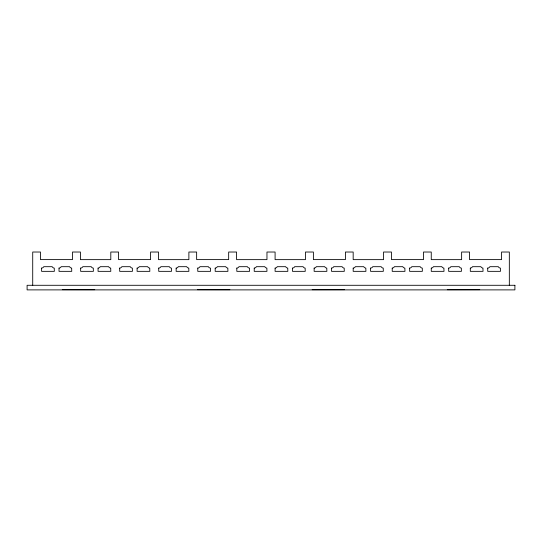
<?xml version="1.0" encoding="UTF-8"?>
<svg xmlns="http://www.w3.org/2000/svg" width="542" height="542" viewBox="0 0 542 542"><rect width="100%" height="100%" fill="white"/><g stroke="black" fill="none" stroke-linecap="round" stroke-linejoin="round"><path stroke-width="0.81" d="M94.762 289.692L62.31 289.665M229.869 289.692L197.417 289.665M344.637 289.665L312.185 289.692M479.745 289.665L447.292 289.692M509.331 285.37L509.331 252.023L501.574 252.023L501.574 259.611L469.548 259.611L469.548 252.023L461.628 252.023L461.628 259.638L431.256 259.638L431.256 252.023L423.492 252.023L423.492 259.611L391.466 259.611L391.466 252.023L383.546 252.023L383.546 259.638L353.174 259.638L353.174 252.023L345.41 252.023L345.41 259.611L313.391 259.611L313.391 252.023L305.464 252.023L305.464 259.638L275.092 259.638L275.092 252.023L266.962 252.023L266.962 259.638L236.59 259.638L236.59 252.023L228.663 252.023L228.663 259.611L196.638 259.611L196.638 252.023L188.88 252.023L188.88 259.638L158.508 259.638L158.508 252.023L150.581 252.023L150.581 259.611L118.556 259.611L118.556 252.023L110.798 252.023L110.798 259.638L80.426 259.638L80.426 252.023L72.499 252.023L72.499 259.611L40.481 259.611L40.481 252.023L32.716 252.023L32.716 285.37M41.612 268.094L41.605 271.346L54.336 271.346L54.254 268.094A3.049 3.049 0 0 1 53.692 267.985L52.75 267.443A2.913 2.913 0 0 1 52.228 266.691L43.719 266.691A2.913 2.913 0 0 1 43.191 267.443L42.256 267.985A3.049 3.049 0 0 1 41.693 268.094L41.612 268.094M59.024 268.094L59.017 271.346L71.747 271.346L71.659 268.094A3.049 3.049 0 0 1 71.104 267.985L70.162 267.443A2.913 2.913 0 0 1 69.64 266.691L61.131 266.691A2.913 2.913 0 0 1 60.602 267.443L59.667 267.985A3.049 3.049 0 0 1 59.105 268.094L59.024 268.094M80.65 268.094L80.65 271.346L93.38 271.346L93.292 268.094A3.049 3.049 0 0 1 92.729 267.985L91.794 267.443A2.913 2.913 0 0 1 91.266 266.691L82.757 266.691A2.913 2.913 0 0 1 82.235 267.443L81.293 267.985A3.049 3.049 0 0 1 80.738 268.094L80.65 268.094M98.061 268.094L98.061 271.346L110.792 271.346L110.704 268.094A3.049 3.049 0 0 1 110.141 267.985L109.206 267.443A2.913 2.913 0 0 1 108.678 266.691L100.168 266.691A2.913 2.913 0 0 1 99.647 267.443L98.705 267.985A3.049 3.049 0 0 1 98.149 268.094L98.061 268.094M119.694 268.094L119.687 271.346L132.417 271.346L132.329 268.094A3.049 3.049 0 0 1 131.774 267.985L130.832 267.443A2.913 2.913 0 0 1 130.31 266.691L121.801 266.691A2.913 2.913 0 0 1 121.272 267.443L120.338 267.985A3.049 3.049 0 0 1 119.775 268.094L119.694 268.094M137.106 268.094L137.099 271.346L149.829 271.346L149.741 268.094A3.049 3.049 0 0 1 149.185 267.985L148.244 267.443A2.913 2.913 0 0 1 147.722 266.691L139.213 266.691A2.913 2.913 0 0 1 138.684 267.443L137.749 267.985A3.049 3.049 0 0 1 137.187 268.094L137.106 268.094M158.731 268.094L158.731 271.346L171.462 271.346L171.374 268.094A3.049 3.049 0 0 1 170.811 267.985L169.876 267.443A2.913 2.913 0 0 1 169.348 266.691L160.839 266.691A2.913 2.913 0 0 1 160.317 267.443L159.375 267.985A3.049 3.049 0 0 1 158.82 268.094L158.731 268.094M176.143 268.094L176.143 271.346L188.873 271.346L188.785 268.094A3.049 3.049 0 0 1 188.223 267.985L187.288 267.443A2.913 2.913 0 0 1 186.76 266.691L178.25 266.691A2.913 2.913 0 0 1 177.729 267.443L176.787 267.985A3.049 3.049 0 0 1 176.225 268.094L176.143 268.094M197.776 268.094L197.769 271.346L210.499 271.346L210.411 268.094A3.049 3.049 0 0 1 209.856 267.985L208.914 267.443A2.913 2.913 0 0 1 208.392 266.691L199.883 266.691A2.913 2.913 0 0 1 199.354 267.443L198.419 267.985A3.049 3.049 0 0 1 197.857 268.094L197.776 268.094M215.188 268.094L215.181 271.346L227.911 271.346L227.823 268.094A3.049 3.049 0 0 1 227.267 267.985L226.326 267.443A2.913 2.913 0 0 1 225.804 266.691L217.288 266.691A2.913 2.913 0 0 1 216.766 267.443L215.831 267.985A3.049 3.049 0 0 1 215.269 268.094L215.188 268.094M236.813 268.094L236.813 271.346L249.544 271.346L249.456 268.094A3.049 3.049 0 0 1 248.893 267.985L247.958 267.443A2.913 2.913 0 0 1 247.43 266.691L238.92 266.691A2.913 2.913 0 0 1 238.399 267.443L237.457 267.985A3.049 3.049 0 0 1 236.895 268.094L236.813 268.094M254.225 268.094L254.225 271.346L266.949 271.346L266.867 268.094A3.049 3.049 0 0 1 266.305 267.985L265.363 267.443A2.913 2.913 0 0 1 264.842 266.691L256.332 266.691A2.913 2.913 0 0 1 255.81 267.443L254.869 267.985A3.049 3.049 0 0 1 254.306 268.094L254.225 268.094M275.106 268.094L275.099 271.346L287.829 271.346L287.741 268.094A3.049 3.049 0 0 1 287.185 267.985L286.244 267.443A2.913 2.913 0 0 1 285.722 266.691L277.213 266.691A2.913 2.913 0 0 1 276.684 267.443L275.749 267.985A3.049 3.049 0 0 1 275.187 268.094L275.106 268.094M292.517 268.094L292.511 271.346L305.241 271.346L305.153 268.094A3.049 3.049 0 0 1 304.597 267.985L303.655 267.443A2.913 2.913 0 0 1 303.134 266.691L294.624 266.691A2.913 2.913 0 0 1 294.096 267.443L293.161 267.985A3.049 3.049 0 0 1 292.599 268.094L292.517 268.094M314.143 268.094L314.143 271.346L326.873 271.346L326.785 268.094A3.049 3.049 0 0 1 326.223 267.985L325.288 267.443A2.913 2.913 0 0 1 324.76 266.691L316.25 266.691A2.913 2.913 0 0 1 315.729 267.443L314.787 267.985A3.049 3.049 0 0 1 314.231 268.094L314.143 268.094M331.555 268.094L331.555 271.346L344.285 271.346L344.197 268.094A3.049 3.049 0 0 1 343.635 267.985L342.7 267.443A2.913 2.913 0 0 1 342.171 266.691L333.662 266.691A2.913 2.913 0 0 1 333.14 267.443L332.199 267.985A3.049 3.049 0 0 1 331.643 268.094L331.555 268.094M353.188 268.094L353.181 271.346L365.911 271.346L365.823 268.094A3.049 3.049 0 0 1 365.267 267.985L364.326 267.443A2.913 2.913 0 0 1 363.804 266.691L355.295 266.691A2.913 2.913 0 0 1 354.766 267.443L353.831 267.985A3.049 3.049 0 0 1 353.269 268.094L353.188 268.094M370.599 268.094L370.592 271.346L383.323 271.346L383.235 268.094A3.049 3.049 0 0 1 382.679 267.985L381.737 267.443A2.913 2.913 0 0 1 381.216 266.691L372.7 266.691A2.913 2.913 0 0 1 372.178 267.443L371.243 267.985A3.049 3.049 0 0 1 370.681 268.094L370.599 268.094M392.225 268.094L392.225 271.346L404.955 271.346L404.867 268.094A3.049 3.049 0 0 1 404.305 267.985L403.37 267.443A2.913 2.913 0 0 1 402.841 266.691L394.332 266.691A2.913 2.913 0 0 1 393.81 267.443L392.869 267.985A3.049 3.049 0 0 1 392.313 268.094L392.225 268.094M409.637 268.094L409.637 271.346L422.36 271.346L422.279 268.094A3.049 3.049 0 0 1 421.717 267.985L420.775 267.443A2.913 2.913 0 0 1 420.253 266.691L411.744 266.691A2.913 2.913 0 0 1 411.222 267.443L410.28 267.985A3.049 3.049 0 0 1 409.718 268.094L409.637 268.094M431.269 268.094L431.263 271.346L443.993 271.346L443.905 268.094A3.049 3.049 0 0 1 443.349 267.985L442.407 267.443A2.913 2.913 0 0 1 441.886 266.691L433.37 266.691A2.913 2.913 0 0 1 432.848 267.443L431.913 267.985A3.049 3.049 0 0 1 431.351 268.094L431.269 268.094M448.681 268.094L448.674 271.346L461.405 271.346L461.317 268.094A3.049 3.049 0 0 1 460.761 267.985L459.819 267.443A2.913 2.913 0 0 1 459.298 266.691L450.781 266.691A2.913 2.913 0 0 1 450.26 267.443L449.318 267.985A3.049 3.049 0 0 1 448.762 268.094L448.681 268.094M470.307 268.094L470.307 271.346L483.03 271.346L482.949 268.094A3.049 3.049 0 0 1 482.387 267.985L481.445 267.443A2.913 2.913 0 0 1 480.923 266.691L472.414 266.691A2.913 2.913 0 0 1 471.892 267.443L470.951 267.985A3.049 3.049 0 0 1 470.388 268.094L470.307 268.094M487.719 268.094L487.719 271.346L500.442 271.346L500.361 268.094A3.049 3.049 0 0 1 499.799 267.985L498.857 267.443A2.913 2.913 0 0 1 498.335 266.691L489.826 266.691A2.913 2.913 0 0 1 489.297 267.443L488.362 267.985A3.049 3.049 0 0 1 487.8 268.094L487.719 268.094M514.9 285.288L27.1 285.288L27.1 289.889L514.9 289.889L514.9 285.288"/></g></svg>
